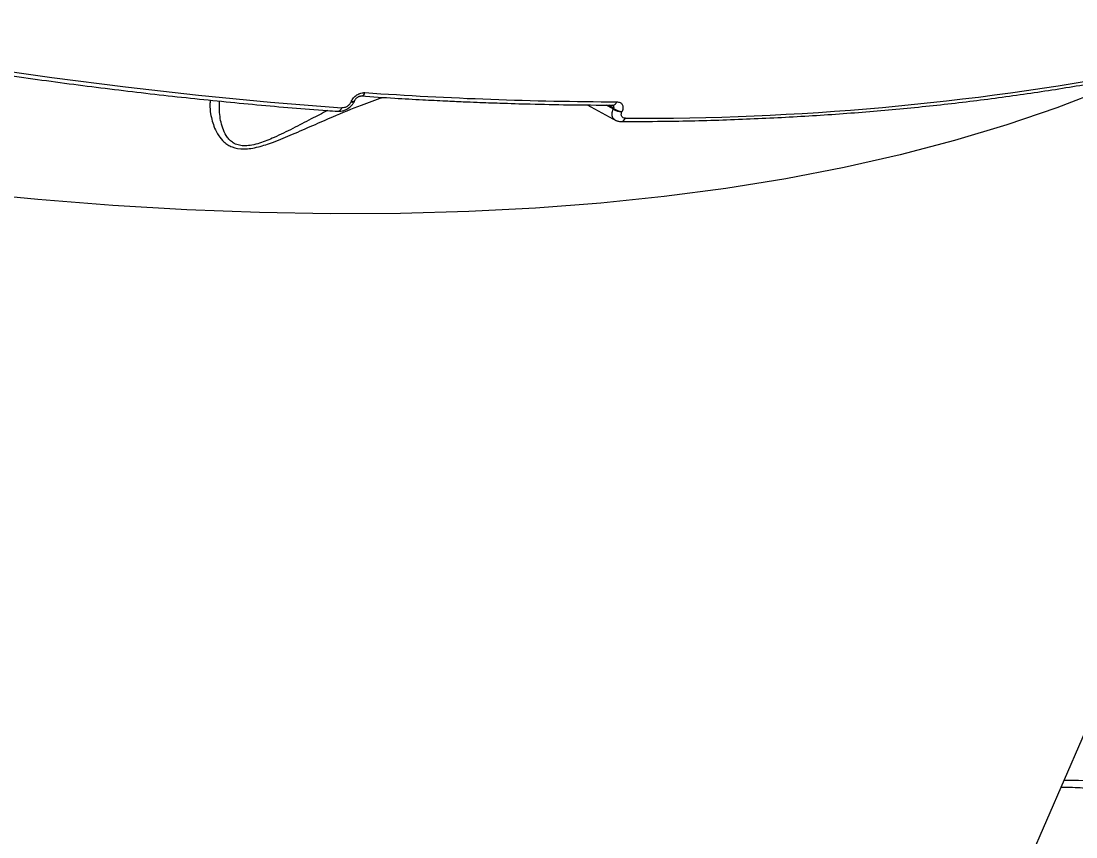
# Model space of a CAD drawing. Header units: millimetres. Extents: x -5873 to 5805, y -5301 to 4302.
# Drawn here: x -80.8 to 54.9, y 305.6 to 410.5 of the extents above; entities that cross this region are included whole.
import ezdxf

# ---------------------------------------------------------------- set-up
doc = ezdxf.new("R2010")
doc.units = ezdxf.units.MM
for name, color, linetype in [('DIKOM_ОБЪЕКТ', 7, 'Continuous'), ('DIKOM_РАЗМЕР_ЗОНА', 7, 'Continuous'), ('DIKOM_РАЗМЕР_ОБЪЕКТА', 7, 'Continuous')]:
    doc.layers.add(name, color=color, linetype=linetype)
doc.styles.add('style1', font='arial.ttf', dxfattribs={"width": 0.8})
doc.dimstyles.new('1-50', dxfattribs={"dimtxt": 300, "dimasz": 200, "dimexe": 100, "dimexo": 0, "dimgap": 100, "dimtad": 1, "dimtxsty": 'style1', "dimcen": 200, "dimclrd": 7, "dimclre": 7, "dimclrt": 7, "dimadec": 1, "dimazin": 2, "dimtfac": 1, "dimtmove": 0, "dimatfit": 2, "dimfxl": 0, "dimlwd": 25, "dimlwe": 18, "dimarcsym": 0})

# ---------------------------------------------------------------- blocks, each defined once
blk = doc.blocks.new('*D9')
at = {"layer": 'Defpoints', "color": 0, "transparency": 16777216}
for p in [(1338.11, 2802.44), (-4588.97, -1585.51), (-117.5, -1585.51)]:
    blk.add_point(p, dxfattribs=at)
at = {"layer": 'DIKOM_РАЗМЕР_ОБЪЕКТА', "color": 7, "lineweight": 18, "transparency": 16777216}
for p, q in [((1338.11, 2802.44), (-4688.97, 2802.44)), ((-117.5, -1585.51), (-4688.97, -1585.51))]:
    blk.add_line(p, q, dxfattribs=at)
at = {"layer": 'DIKOM_РАЗМЕР_ОБЪЕКТА', "color": 7, "lineweight": 25, "transparency": 16777216}
blk.add_line((-4588.97, 2602.44), (-4588.97, -1385.51), dxfattribs=at)
at = {"layer": 'DIKOM_РАЗМЕР_ОБЪЕКТА', "color": 7, "transparency": 16777216}
for points in [[(-4622.31, 2602.44), (-4555.64, 2602.44), (-4588.97, 2802.44)], [(-4622.31, -1385.51), (-4555.64, -1385.51), (-4588.97, -1585.51)]]:
    blk.add_solid(points, dxfattribs=at)
at = {"layer": 'DIKOM_РАЗМЕР_ОБЪЕКТА', "color": 7, "transparency": 16777216, "insert": (-4842.15, 460.98), "char_height": 300, "attachment_point": 5, "rotation": 90, "style": 'style1'}
blk.add_mtext('4400', dxfattribs=at)
blk = doc.blocks.new('*D10')
at = {"layer": 'Defpoints', "color": 0, "transparency": 16777216}
for p in [(4304.51, 1053.39), (-1538.59, -1332.39), (4304.51, -4224.84)]:
    blk.add_point(p, dxfattribs=at)
at = {"layer": 'DIKOM_РАЗМЕР_ОБЪЕКТА', "color": 7, "lineweight": 18, "transparency": 16777216}
for p, q in [((4304.51, 1053.39), (4304.51, -4324.84)), ((-1538.59, -1332.39), (-1538.59, -4324.84))]:
    blk.add_line(p, q, dxfattribs=at)
at = {"layer": 'DIKOM_РАЗМЕР_ОБЪЕКТА', "color": 7, "lineweight": 25, "transparency": 16777216}
blk.add_line((-1338.59, -4224.84), (4104.51, -4224.84), dxfattribs=at)
at = {"layer": 'DIKOM_РАЗМЕР_ОБЪЕКТА', "color": 7, "transparency": 16777216}
for points in [[(-1338.59, -4191.51), (-1338.59, -4258.18), (-1538.59, -4224.84)], [(4104.51, -4191.51), (4104.51, -4258.18), (4304.51, -4224.84)]]:
    blk.add_solid(points, dxfattribs=at)
at = {"layer": 'DIKOM_РАЗМЕР_ОБЪЕКТА', "color": 7, "transparency": 16777216, "insert": (1679.28, -3971.67), "char_height": 300, "attachment_point": 5, "style": 'style1'}
blk.add_mtext('5850', dxfattribs=at)
blk = doc.blocks.new('*D11')
at = {"layer": 'Defpoints', "color": 0, "transparency": 16777216}
for p in [(-510, 4302.44), (-5422.89, -3651.6), (284.83, -3651.6)]:
    blk.add_point(p, dxfattribs=at)
at = {"layer": 'DIKOM_РАЗМЕР_ЗОНА', "color": 7, "lineweight": 18, "transparency": 16777216}
for p, q in [((-510, 4302.44), (-5522.89, 4302.44)), ((284.83, -3651.6), (-5522.89, -3651.6))]:
    blk.add_line(p, q, dxfattribs=at)
at = {"layer": 'DIKOM_РАЗМЕР_ЗОНА', "color": 7, "lineweight": 25, "transparency": 16777216}
blk.add_line((-5422.89, 4102.44), (-5422.89, -3451.6), dxfattribs=at)
at = {"layer": 'DIKOM_РАЗМЕР_ЗОНА', "color": 7, "transparency": 16777216}
for points in [[(-5456.22, 4102.44), (-5389.56, 4102.44), (-5422.89, 4302.44)], [(-5456.22, -3451.6), (-5389.56, -3451.6), (-5422.89, -3651.6)]]:
    blk.add_solid(points, dxfattribs=at)
at = {"layer": 'DIKOM_РАЗМЕР_ЗОНА', "color": 7, "transparency": 16777216, "insert": (-5676.06, -474.49), "char_height": 300, "attachment_point": 5, "rotation": 90, "style": 'style1'}
blk.add_mtext('7950', dxfattribs=at)

msp = doc.modelspace()

# ---------------------------------------------------------------- linework, layer by layer
at = {"layer": 'DIKOM_ОБЪЕКТ', "color": 7, "linetype": 'Continuous', "lineweight": 15}
for p, q in [((-19.676, 144.136), (96.755, 413.026)), ((-37.853, 400.232), (-37.833, 400.277)), ((-38.311, 400.113), (-38.331, 400.068)), ((-7.941, 399.683), (-4.192, 397.625)), ((-4.601, 399.176), (-5.529, 399.662)), ((-4.572, 399.242), (-5.137, 399.659)), ((-4.572, 399.242), (-4.601, 399.176)), ((-3.468, 398.847), (-3.496, 398.781))]:
    msp.add_line(p, q, dxfattribs=at)
at = {"layer": 'DIKOM_ОБЪЕКТ', "color": 7, "linetype": 'Continuous', "lineweight": 15, "flags": 128}
for points in [[(-115.751, 409.69), (-105.892, 407.836), (-96.115, 406.139), (-86.425, 404.599), (-76.829, 403.218), (-67.334, 401.997), (-57.946, 400.936), (-48.672, 400.036), (-39.519, 399.298)], [(71.303, 407.653), (70.177, 407.06), (64.549, 404.295), (58.64, 401.713), (52.455, 399.318), (45.999, 397.11), (39.28, 395.092), (32.302, 393.266), (25.074, 391.634), (17.6, 390.196), (9.889, 388.956), (1.947, 387.913), (-6.218, 387.068), (-14.599, 386.423), (-23.188, 385.978), (-31.976, 385.733), (-40.956, 385.689), (-50.119, 385.846), (-59.457, 386.203), (-68.961, 386.76), (-78.623, 387.517), (-88.432, 388.473)], [(-38.311, 400.113), (-38.156, 400.113), (-38.025, 400.135), (-37.923, 400.178), (-37.854, 400.242), (-37.833, 400.278)], [(-36.99, 400.83), (-37.031, 400.828), (-37.052, 400.829)]]:
    msp.add_lwpolyline(points, dxfattribs=at)
at = {"layer": 'DIKOM_ОБЪЕКТ', "color": 7, "linetype": 'Continuous', "lineweight": 15}
for centre, radius, start, end in [((-1.115, 745.315), 347.348, 269.68054, 280.60821), ((-38.216, 400.511), 0.458, 255.47191, 322.54915), ((-37.137, 401.437), 0.625, 283.69126, 343.99047), ((-2.427, 892.873), 492.79, 266.03093, 269.79925), ((-40.08, 399.439), 0.578, 274.1814, 345.83186), ((-4.754, 400.276), 0.629, 276.62028, 342.458), ((-3.396, 400.802), 2.023, 233.46103, 267.16215), ((-3.368, 400.867), 2.023, 233.45559, 267.16211), ((-3.614, 398.128), 0.583, 265.46135, 344.57019), ((53.25, 253.829), 59.011, 75.53786, 89.87966)]:
    msp.add_arc(centre, radius, start, end, dxfattribs=at)
for points, knots in [([(-116.199, 409.246), (-116.171, 409.24), (-112.918, 408.583), (-106.497, 407.408), (-96.946, 405.733), (-87.47, 404.224), (-78.07, 402.859), (-68.755, 401.649), (-59.531, 400.588), (-50.419, 399.695), (-43.92, 399.127), (-40.498, 398.902), (-40.037, 398.872)], [0, 0, 0, 0, 0.0010664, 0.1229491, 0.2450538, 0.3673517, 0.4898122, 0.6124135, 0.7351342, 0.8579544, 0.9808585, 1, 1, 1, 1]), ([(-3.591, 397.556), (-1.801, 397.558), (2.785, 397.565), (10.001, 397.756), (18.068, 398.107), (25.968, 398.622), (33.705, 399.294), (41.271, 400.123), (48.657, 401.112), (55.698, 402.215), (60.18, 403.069), (62.334, 403.479)], [0, 0, 0, 0, 0.0747079, 0.1914471, 0.3081971, 0.4249527, 0.5417103, 0.6584676, 0.7752222, 0.8919767, 1, 1, 1, 1]), ([(-56.443, 400.308), (-56.462, 400.108), (-56.512, 399.556), (-56.419, 398.639), (-56.208, 397.63), (-55.881, 396.675), (-55.414, 395.763), (-54.826, 395.034), (-54.22, 394.557), (-53.45, 394.153), (-52.428, 393.966), (-51.206, 394.077), (-50.262, 394.275), (-49.28, 394.563), (-47.809, 395.079), (-45.776, 395.925), (-43.245, 397.045), (-40.294, 398.334), (-37.274, 399.592), (-35.142, 400.333), (-34.222, 400.652)], [0, 0, 0, 0, 0.0429829, 0.1182381, 0.1772007, 0.2316917, 0.2932559, 0.3457742, 0.3758042, 0.4030931, 0.4601244, 0.4877569, 0.5172951, 0.5442829, 0.5740005, 0.6463759, 0.7242883, 0.8016745, 0.9143678, 1, 1, 1, 1]), ([(-40.04, 398.863), (-39.855, 398.865), (-39.464, 398.871), (-38.844, 399.116), (-38.358, 399.487), (-38.029, 399.884), (-37.913, 400.114), (-37.853, 400.233)], [0, 0, 0, 0, 0.210727, 0.4453746, 0.7067626, 0.8491679, 1, 1, 1, 1]), ([(-38.311, 400.113), (-38.222, 400.275), (-38.044, 400.597), (-37.579, 400.986), (-37.047, 401.243), (-36.707, 401.258), (-36.537, 401.265)], [0, 0, 0, 0, 0.2505014, 0.5001539, 0.7499652, 1, 1, 1, 1]), ([(-37.833, 400.278), (-37.81, 400.324), (-37.765, 400.412), (-37.66, 400.537), (-37.542, 400.643), (-37.419, 400.724), (-37.302, 400.781), (-37.199, 400.815), (-37.113, 400.83), (-37.074, 400.83), (-37.055, 400.83)], [0, 0, 0, 0, 0.1517144, 0.2965371, 0.4340212, 0.5635665, 0.6845664, 0.7971037, 0.9020403, 1, 1, 1, 1]), ([(-36.99, 400.83), (-35.562, 400.736), (-32.923, 400.562), (-29.324, 400.359), (-26.39, 400.211), (-24.06, 400.105), (-21.729, 400.009), (-18.849, 399.904), (-14.943, 399.789), (-10.076, 399.687), (-6.549, 399.666), (-4.623, 399.654)], [0, 0, 0, 0, 0.1290108, 0.2382674, 0.327772, 0.3975274, 0.4524746, 0.5428685, 0.664252, 0.8166331, 1, 1, 1, 1]), ([(-41.331, 398.958), (-42.037, 398.599), (-43.525, 397.841), (-45.813, 396.651), (-47.722, 395.708), (-49.15, 395.096), (-50.104, 394.748), (-51.047, 394.495), (-51.944, 394.387), (-52.591, 394.449), (-53.045, 394.584), (-53.439, 394.765), (-53.853, 395.068), (-54.355, 395.637), (-54.772, 396.451), (-55.07, 397.452), (-55.227, 398.447), (-55.283, 399.368), (-55.25, 399.934), (-55.235, 400.188)], [0, 0, 0, 0, 0.0952776, 0.2008799, 0.3044367, 0.3437146, 0.3829189, 0.4245988, 0.4624454, 0.5008766, 0.5208893, 0.5417833, 0.5788313, 0.6209961, 0.7001706, 0.7787136, 0.8571474, 0.9357686, 1, 1, 1, 1]), ([(-38.331, 400.068), (-38.391, 399.96), (-38.511, 399.744), (-38.82, 399.483), (-39.177, 399.312), (-39.405, 399.302), (-39.519, 399.298)], [0, 0, 0, 0, 0.2507674, 0.500125, 0.7499859, 1, 1, 1, 1]), ([(-4.393, 397.772), (-4.492, 397.848), (-4.707, 398.011), (-4.794, 398.523), (-4.665, 398.958), (-4.601, 399.176)], [0, 0, 0, 0, 0.3019858, 0.6500315, 1, 1, 1, 1]), ([(-4.753, 399.687), (-4.72, 399.665), (-4.653, 399.619), (-4.588, 399.526), (-4.551, 399.429), (-4.543, 399.332), (-4.563, 399.271), (-4.572, 399.242)], [0, 0, 0, 0, 0.2197649, 0.4431166, 0.6445584, 0.8284455, 1, 1, 1, 1]), ([(-4.154, 400.086), (-4.005, 400.068), (-3.708, 400.033), (-3.469, 399.799), (-3.369, 399.552), (-3.347, 399.334), (-3.373, 399.096), (-3.436, 398.93), (-3.468, 398.847)], [0, 0, 0, 0, 0.2499797, 0.4991535, 0.6247955, 0.7494413, 0.8748593, 1, 1, 1, 1]), ([(-4.409, 397.764), (-4.284, 397.699), (-4.036, 397.572), (-3.734, 397.549), (-3.583, 397.538)], [0, 0, 0, 0, 0.5023715, 1, 1, 1, 1]), ([(-3.052, 397.973), (-3.149, 397.984), (-3.342, 398.006), (-3.498, 398.158), (-3.563, 398.32), (-3.576, 398.463), (-3.558, 398.618), (-3.517, 398.727), (-3.496, 398.781)], [0, 0, 0, 0, 0.2499951, 0.4991605, 0.6248736, 0.7494512, 0.8746721, 1, 1, 1, 1]), ([(52.992, 311.957), (53.273, 311.96), (54.364, 311.974), (56.414, 311.852), (59.116, 311.589), (61.926, 311.172), (64.615, 310.669), (66.386, 310.243), (67.175, 310.054)], [0, 0, 0, 0, 0.0675644, 0.2620961, 0.4567755, 0.6512009, 0.8447411, 1, 1, 1, 1])]:
    msp.add_open_spline(points, degree=3, knots=knots, dxfattribs=at)

# ---------------------------------------------------------------- dimensions: what is measured, and where the dimension line sits
at = {"layer": 'DIKOM_РАЗМЕР_ЗОНА'}
dim = msp.add_linear_dim(base=(-5422.889, -3651.603), p1=(-510.005, 4302.437), p2=(284.83, -3651.603), angle=90, text='7950', dimstyle='1-50', dxfattribs=at)
dim.commit()
dim.dimension.update_dxf_attribs({"geometry": '*D11', "text_midpoint": (-5422.889, -474.491), "dimtype": 160})
at = {"layer": 'DIKOM_РАЗМЕР_ОБЪЕКТА'}
dim = msp.add_linear_dim(base=(-4588.973, -1585.515), p1=(1338.114, 2802.437), p2=(-117.504, -1585.515), angle=90, text='4400', dimstyle='1-50', dxfattribs=at)
dim.commit()
dim.dimension.update_dxf_attribs({"geometry": '*D9', "text_midpoint": (-4588.973, 460.978), "dimtype": 160})
dim = msp.add_linear_dim(base=(4304.512, -4224.842), p1=(-1538.592, -1332.389), p2=(4304.512, 1053.391), text='5850', dimstyle='1-50', dxfattribs=at)
dim.commit()
dim.dimension.update_dxf_attribs({"geometry": '*D10', "text_midpoint": (1679.282, -4224.842), "dimtype": 160})

doc.saveas('drawing.dxf')
